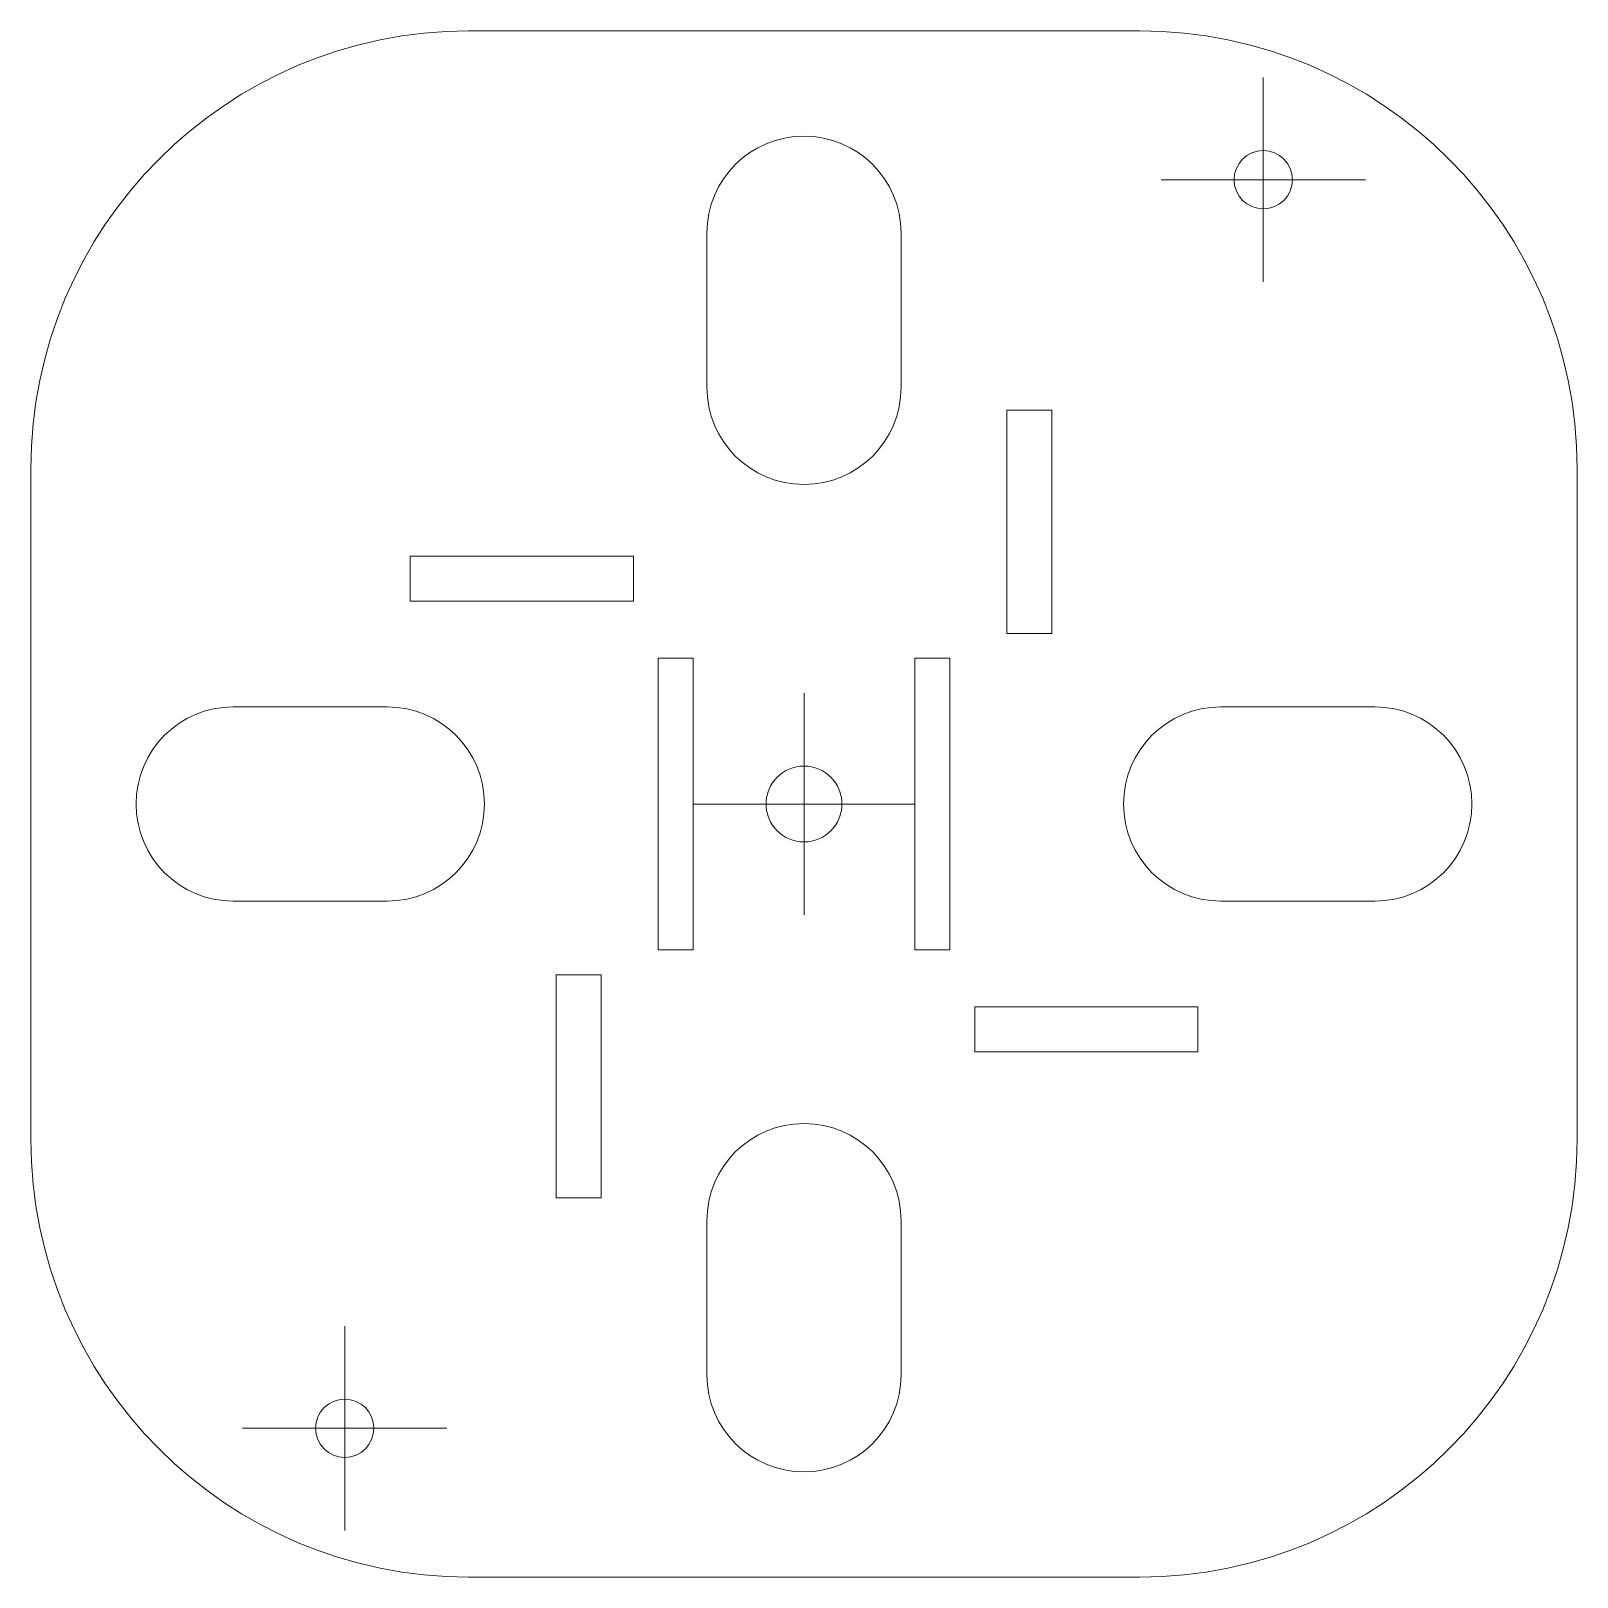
# Model space of a CAD drawing. Header units: millimetres. Extents: x 4.12 to 9.42, y 10.24 to 15.54.
import ezdxf

# ---------------------------------------------------------------- set-up
doc = ezdxf.new("R2010")
doc.units = ezdxf.units.MM

# ---------------------------------------------------------------- blocks, each defined once
blk = doc.blocks.new('SW_CENTERMARKSYMBOL_0')
at = {"color": 0, "linetype": 'Continuous', "lineweight": 0}
for p, q in [((0, 0.25), (0, 0.38)), ((0, 0), (0, 0.25)), ((-0.25, 0), (-0.38, 0)), ((0, 0), (-0.25, 0)), ((0, 0), (0, -0.25)), ((0, 0), (0.25, 0)), ((0.25, 0), (0.38, 0)), ((0, -0.25), (0, -0.38))]:
    blk.add_line(p, q, dxfattribs=at)
blk = doc.blocks.new('SW_CENTERMARKSYMBOL_1')
at = {"color": 0, "linetype": 'Continuous', "lineweight": 0}
for p, q in [((0, 0.25), (0, 0.35)), ((0, 0), (0, 0.25)), ((-0.25, 0), (-0.35, 0)), ((0, 0), (-0.25, 0)), ((0, 0), (0, -0.25)), ((0, 0), (0.25, 0)), ((0.25, 0), (0.35, 0)), ((0, -0.25), (0, -0.35))]:
    blk.add_line(p, q, dxfattribs=at)
blk = doc.blocks.new('SW_CENTERMARKSYMBOL_2')
at = {"color": 0, "linetype": 'Continuous', "lineweight": 0}
for p, q in [((0, 0.25), (0, 0.35)), ((0, 0), (0, 0.25)), ((-0.25, 0), (-0.35, 0)), ((0, 0), (-0.25, 0)), ((0, 0), (0, -0.25)), ((0, 0), (0.25, 0)), ((0.25, 0), (0.35, 0)), ((0, -0.25), (0, -0.35))]:
    blk.add_line(p, q, dxfattribs=at)

msp = doc.modelspace()

# ---------------------------------------------------------------- linework, layer by layer
at = {"color": 7, "linetype": 'Continuous', "lineweight": 15}
for p, q in [((7.9232, 15.5447), (5.6232, 15.5447)), ((6.4402, 14.8514), (6.4402, 14.3231)), ((7.1062, 14.3231), (7.1062, 14.8514)), ((7.6232, 14.2447), (7.4682, 14.2447)), ((7.4682, 14.2447), (7.4682, 13.4797)), ((7.6232, 13.4797), (7.6232, 14.2447)), ((4.1232, 14.0447), (4.1232, 11.7447)), ((9.4232, 11.7447), (9.4232, 14.0447)), ((6.1882, 13.7447), (5.4232, 13.7447)), ((5.4232, 13.7447), (5.4232, 13.5897)), ((6.1882, 13.5897), (6.1882, 13.7447)), ((5.4232, 13.5897), (6.1882, 13.5897)), ((7.4682, 13.4797), (7.6232, 13.4797)), ((6.3932, 13.3947), (6.2732, 13.3947)), ((6.2732, 13.3947), (6.2732, 12.3947)), ((6.3932, 12.3947), (6.3932, 13.3947)), ((7.1532, 13.3947), (7.1532, 12.3947)), ((7.2732, 13.3947), (7.1532, 13.3947)), ((7.2732, 12.3947), (7.2732, 13.3947)), ((5.3448, 13.2277), (4.8165, 13.2277)), ((8.7298, 13.2277), (8.2015, 13.2277)), ((4.8165, 12.5618), (5.3448, 12.5618)), ((8.2015, 12.5618), (8.7298, 12.5618)), ((6.2732, 12.3947), (6.3932, 12.3947)), ((7.1532, 12.3947), (7.2732, 12.3947)), ((5.9232, 12.3097), (5.9232, 11.5447)), ((6.0782, 12.3097), (5.9232, 12.3097)), ((6.0782, 11.5447), (6.0782, 12.3097)), ((8.1232, 12.1997), (7.3582, 12.1997)), ((7.3582, 12.1997), (7.3582, 12.0447)), ((8.1232, 12.0447), (8.1232, 12.1997)), ((7.3582, 12.0447), (8.1232, 12.0447)), ((5.9232, 11.5447), (6.0782, 11.5447)), ((6.4402, 11.4664), (6.4402, 10.9381)), ((7.1062, 10.9381), (7.1062, 11.4664)), ((5.6232, 10.2447), (7.9232, 10.2447))]:
    msp.add_line(p, q, dxfattribs=at)
for centre, radius in [((8.3474, 15.0347), 0.1), ((6.7732, 12.8947), 0.13), ((5.1989, 10.7548), 0.1)]:
    msp.add_circle(centre, radius, dxfattribs=at)
for centre, radius, start, end in [((5.6232, 14.0447), 1.5, 90, 180), ((7.9232, 14.0447), 1.5, 0, 90), ((6.7732, 14.8514), 0.333, 0, 180), ((6.7732, 14.3231), 0.333, 180, 360), ((4.8165, 12.8947), 0.333, 90, 270), ((5.3448, 12.8947), 0.333, 270, 90), ((8.2015, 12.8947), 0.333, 90, 270), ((8.7298, 12.8947), 0.333, 270, 90), ((6.7732, 11.4664), 0.333, 0, 180), ((5.6232, 11.7447), 1.5, 180, 270), ((7.9232, 11.7447), 1.5, 270, 0), ((6.7732, 10.9381), 0.333, 180, 0)]:
    msp.add_arc(centre, radius, start, end, dxfattribs=at)

# ---------------------------------------------------------------- block references
at = {"color": 7, "linetype": 'Continuous', "lineweight": 0}
for name, p in [('SW_CENTERMARKSYMBOL_2', (8.3474, 15.0347)), ('SW_CENTERMARKSYMBOL_0', (6.7732, 12.8947)), ('SW_CENTERMARKSYMBOL_1', (5.1989, 10.7548))]:
    msp.add_blockref(name, p, dxfattribs=at)

doc.saveas('drawing.dxf')
